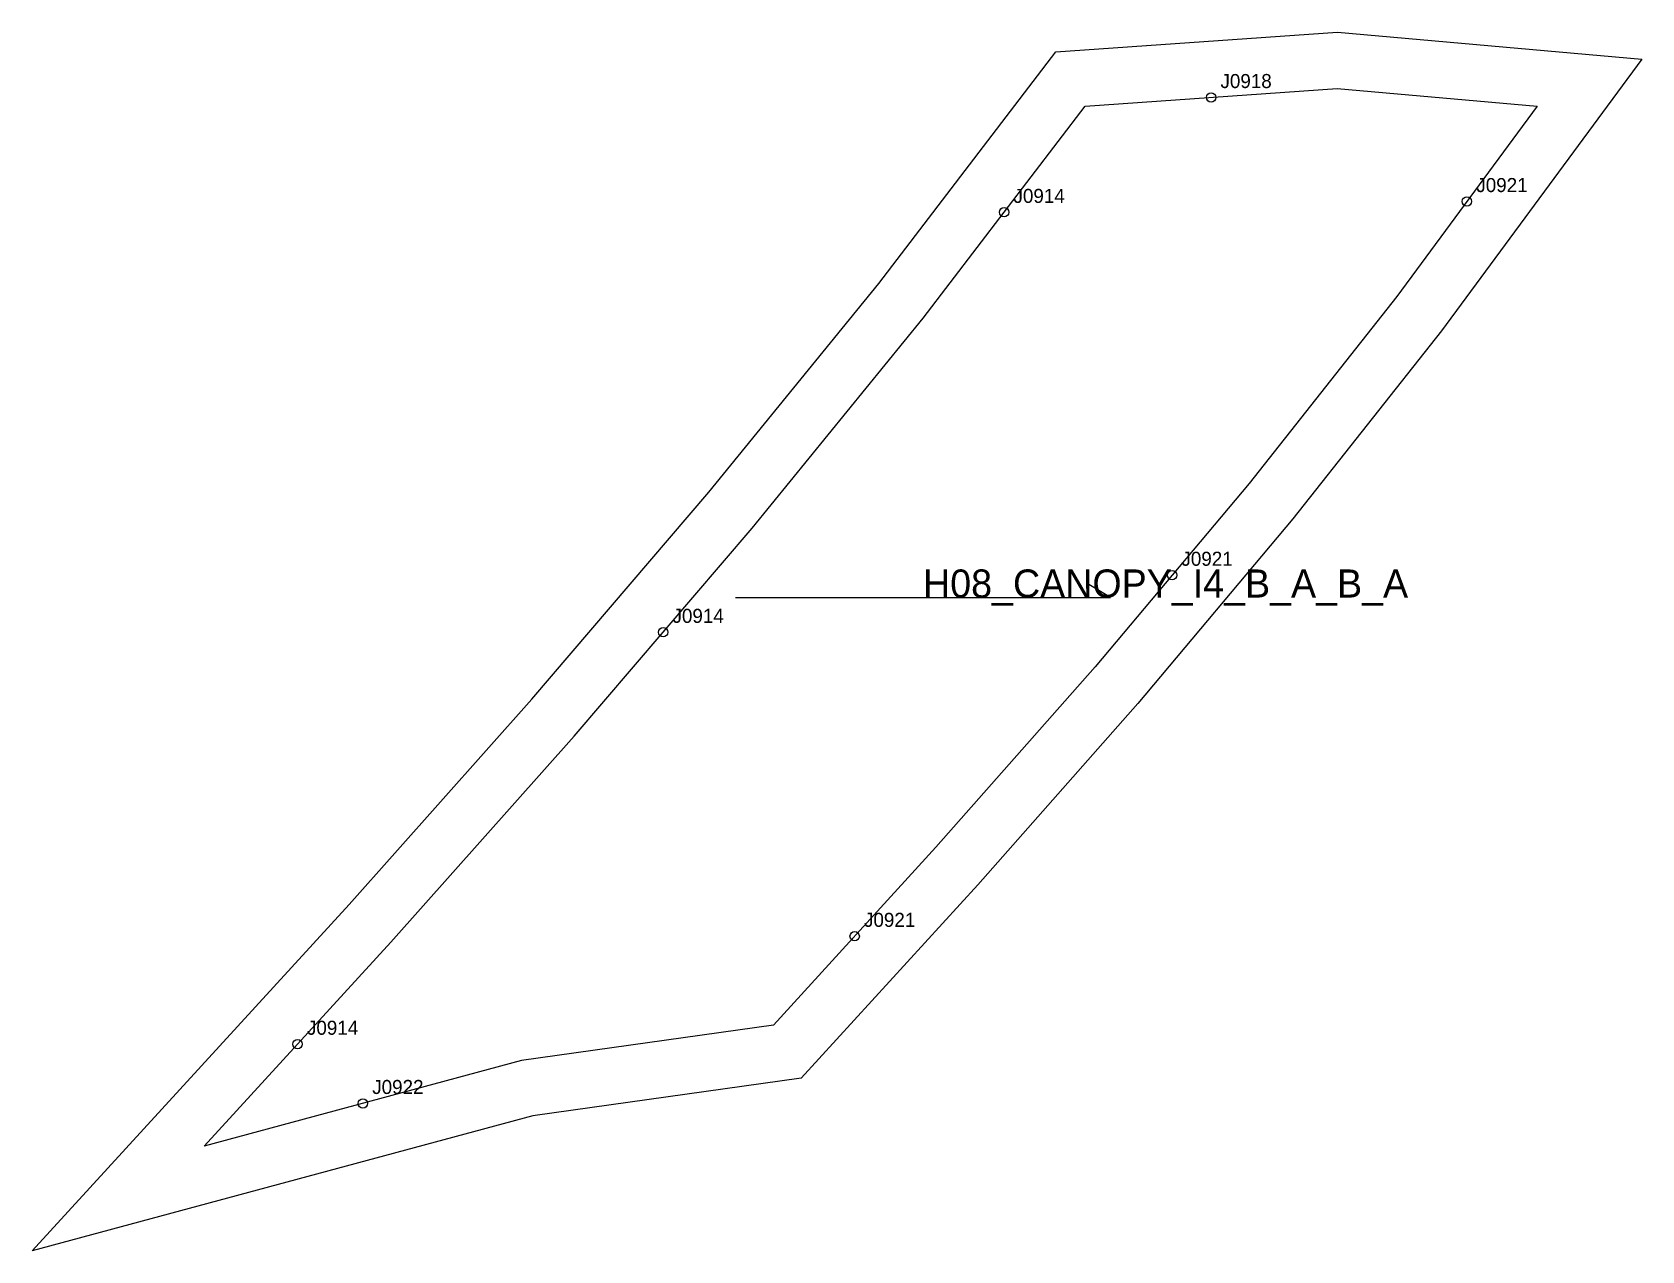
# Model space of a CAD drawing. Header units: millimetres. Extents: x -225 to 119, y -244 to 16.
import ezdxf

# ---------------------------------------------------------------- set-up
doc = ezdxf.new("R2010")
doc.units = ezdxf.units.MM
for name, color, linetype in [('CUT', 1, 'Continuous'), ('GRAIN', 3, 'Continuous'), ('LABEL', 7, 'Continuous'), ('NOTCH', 2, 'Continuous'), ('SEW', 5, 'Continuous')]:
    doc.layers.add(name, color=color, linetype=linetype)

msp = doc.modelspace()

# ---------------------------------------------------------------- linework, layer by layer
at = {"layer": 'CUT'}
msp.add_lwpolyline([(-6.24, 11.59), (53.82, 15.82), (118.73, 10.07), (76.01, -47.89), (44.26, -88.07), (11.19, -127.48), (-22.93, -166.15), (-60.57, -207.4), (-117.86, -215.45), (-224.64, -244.27), (-157.01, -170.35), (-118.05, -126.56), (-80.29, -82.37), (-44.03, -37.81), (-6.24, 11.59)], close=True, dxfattribs=at)
at = {"layer": 'GRAIN'}
for p, q in [((5.4, -104.85), (0.4, -101.85)), ((-74.6, -104.85), (5.4, -104.85))]:
    msp.add_line(p, q, dxfattribs=at)
at = {"layer": 'NOTCH'}
for centre in [(26.85, 1.89), (81.43, -20.31), (-17.3, -22.62), (18.52, -100.07), (-90.04, -112.25), (-49.19, -177.13), (-168.02, -200.16), (-154.1, -212.8)]:
    msp.add_circle(centre, 1, dxfattribs=at)
at = {"layer": 'SEW'}
msp.add_lwpolyline([(0, 0), (53.71, 3.78), (96.4, 0), (66.47, -40.61), (34.96, -80.49), (2.09, -119.65), (-31.86, -158.13), (-66.52, -196.12), (-120.26, -203.67), (-187.94, -221.94), (-148.1, -178.39), (-109, -134.45), (-71.07, -90.05), (-34.6, -45.24)], close=True, dxfattribs=at)

# ---------------------------------------------------------------- texts
at = {"layer": 'LABEL'}
for s, height, p in [('J0918', 3, (28.85, 3.89)), ('J0921', 3, (83.43, -18.31)), ('J0914', 3, (-15.3, -20.62)), ('J0921', 3, (20.52, -98.07)), ('H08_CANOPY_I4_B_A_B_A', 6, (-34.6, -104.85)), ('J0914', 3, (-88.04, -110.25)), ('J0921', 3, (-47.19, -175.13)), ('J0914', 3, (-166.02, -198.16)), ('J0922', 3, (-152.1, -210.8))]:
    msp.add_text(s, height=height, dxfattribs=at).set_placement(p)

doc.saveas('drawing.dxf')
